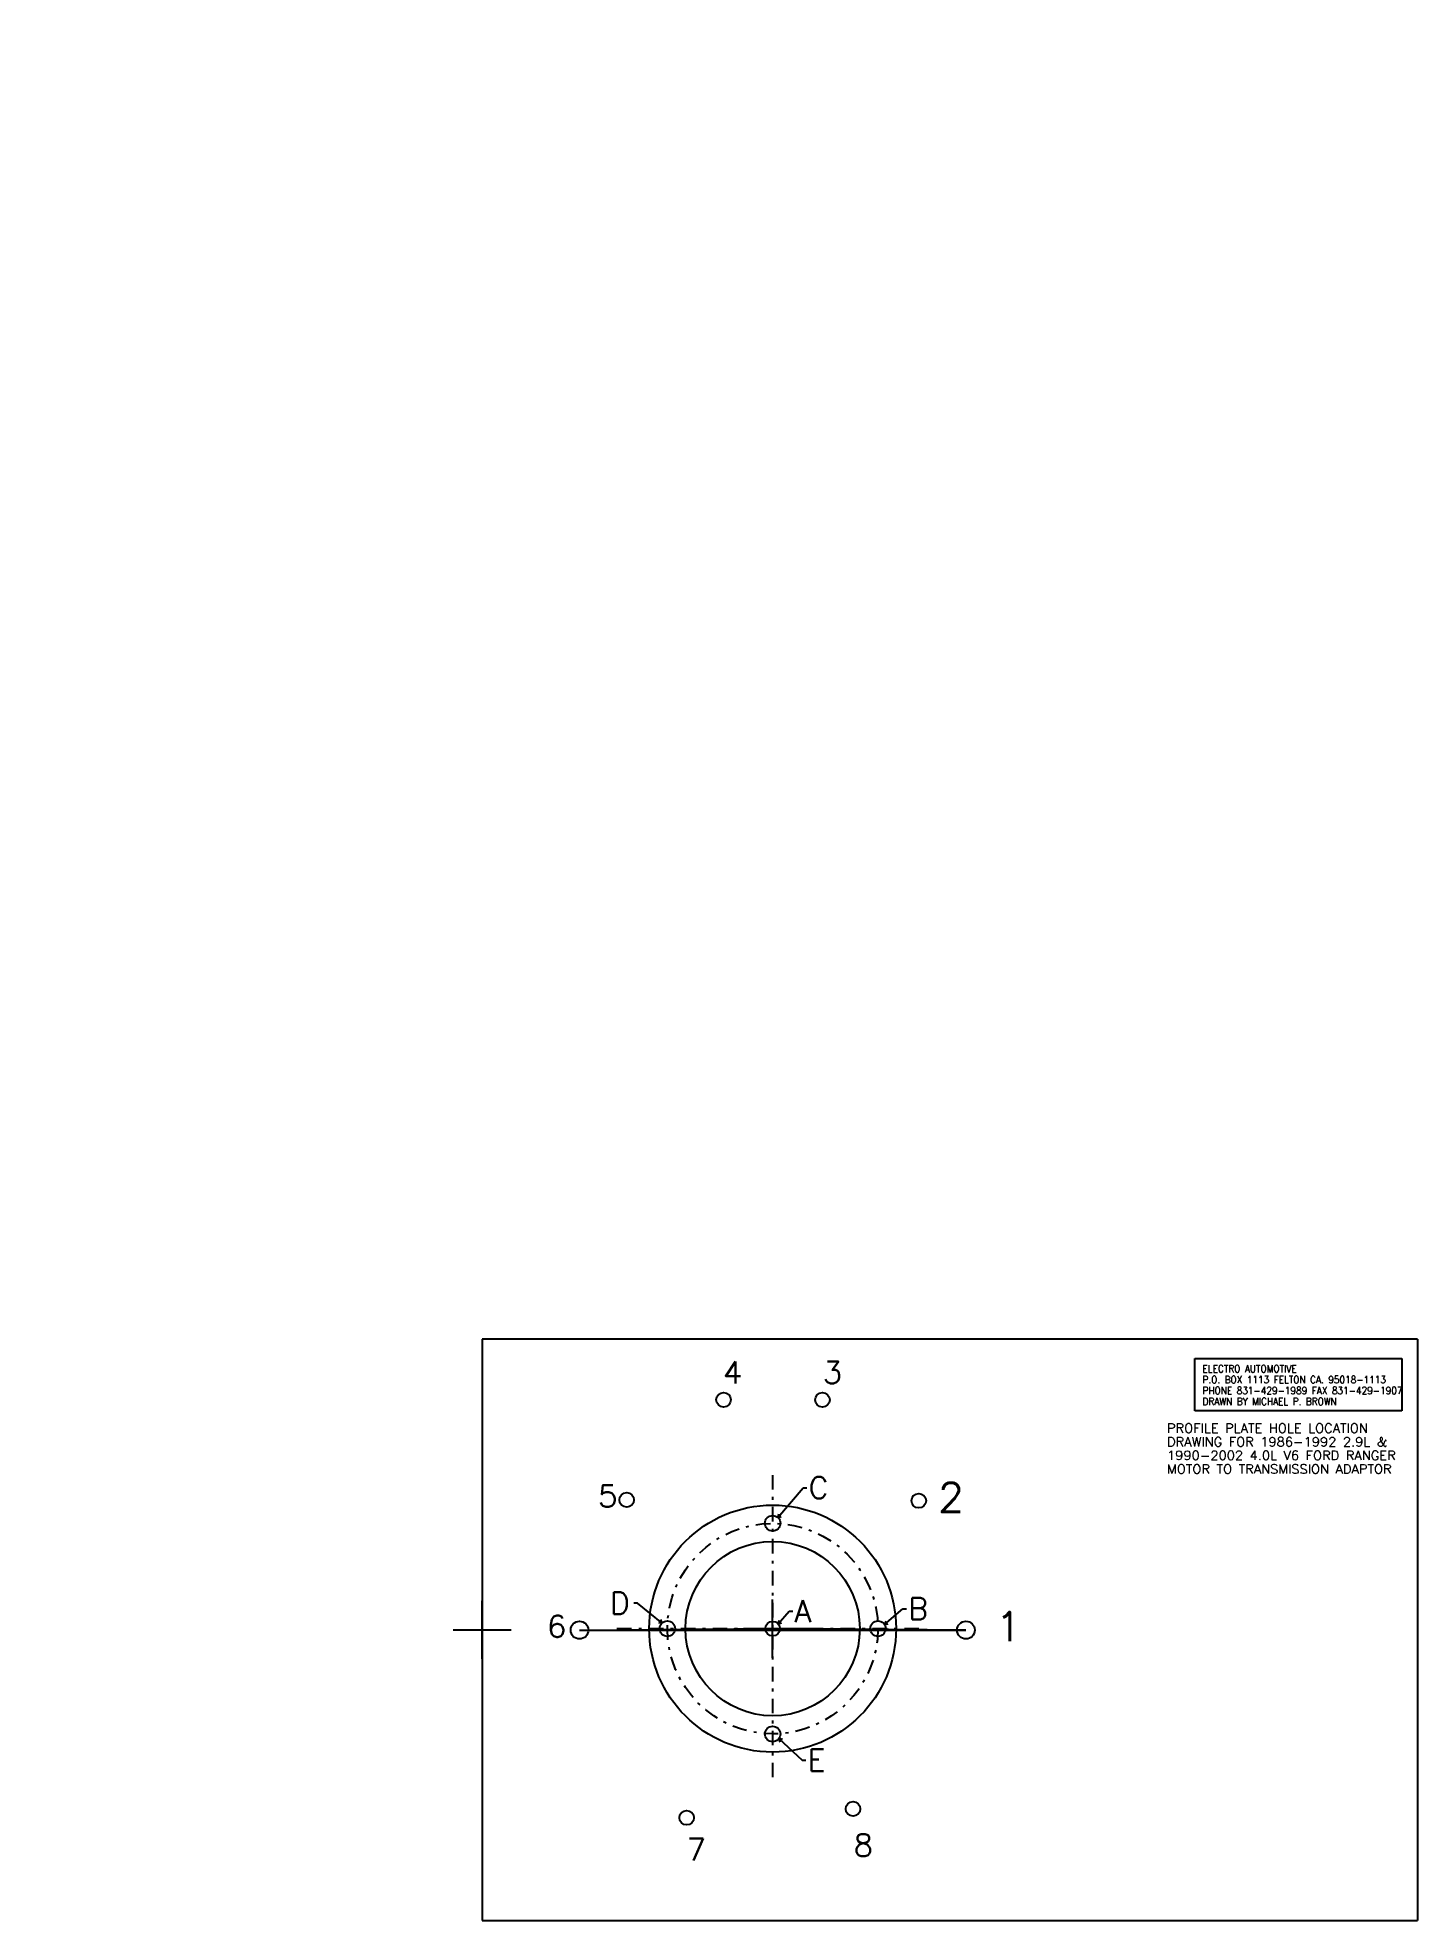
# Model space of a CAD drawing. Extents: x 0 to 47.5, y -64.8 to 0.
import ezdxf

# ---------------------------------------------------------------- set-up
doc = ezdxf.new("R2010")
doc.units = 0
doc.header["$PDMODE"] = 2
doc.linetypes.add('DASHDOT', pattern=[1, 0.5, -0.25, 0, -0.25])
for name, color, linetype in [('BORD2TO1', 11, 'CONTINUOUS'), ('DIMEN', 7, 'CONTINUOUS'), ('DOWTDOW', 11, 'CONTINUOUS'), ('HOLE2', 11, 'CONTINUOUS'), ('PLATCENT', 11, 'CONTINUOUS')]:
    doc.layers.add(name, color=color, linetype=linetype)
doc.styles.add('ENGINEER', font='ROMANS')
doc.dimstyles.get("Standard").update_dxf_attribs({"dimtxt": 2.5, "dimasz": 2.5, "dimexe": 1.25, "dimexo": 0.625, "dimtad": 1, "dimcen": 2.5, "dimazin": 3, "dimtfac": 1, "dimtmove": 0, "dimatfit": 3})

# ---------------------------------------------------------------- blocks, each defined once
blk = doc.blocks.new('*D0')
at = {"layer": 'DIMEN', "color": 11, "linetype": 'CONTINUOUS'}
for p, q in [((25.488607, -50.928864), (26.364281, -49.902439)), ((26.364281, -49.902439), (26.489281, -49.902439)), ((25.51132, -50.805943), (25.488607, -50.928864)), ((25.488607, -50.928864), (25.606415, -50.887074))]:
    blk.add_line(p, q, dxfattribs=at)
at = {"layer": 'DIMEN', "color": 11, "linetype": 'CONTINUOUS', "style": 'ENGINEER'}
blk.add_text('C', height=0.75, dxfattribs=at).set_placement((26.55228, -50.277439))
blk = doc.blocks.new('*D1')
at = {"layer": 'DIMEN', "color": 11, "linetype": 'CONTINUOUS'}
for p, q in [((25.500725, -54.588638), (25.876223, -54.147793)), ((25.876223, -54.147793), (26.001223, -54.147793)), ((25.52334, -54.465702), (25.500725, -54.588638)), ((25.500725, -54.588638), (25.6185, -54.546753))]:
    blk.add_line(p, q, dxfattribs=at)
at = {"layer": 'DIMEN', "color": 11, "linetype": 'CONTINUOUS', "style": 'ENGINEER'}
blk.add_text('A', height=0.75, dxfattribs=at).set_placement((26.064222, -54.522793))
blk = doc.blocks.new('*D2')
at = {"layer": 'DIMEN', "color": 11, "linetype": 'CONTINUOUS'}
for p, q in [((29.160469, -54.610016), (29.793629, -54.065517)), ((29.793629, -54.065517), (29.918629, -54.065517)), ((29.201794, -54.492046), (29.160469, -54.610016)), ((29.160469, -54.610016), (29.283298, -54.586819))]:
    blk.add_line(p, q, dxfattribs=at)
at = {"layer": 'DIMEN', "color": 11, "linetype": 'CONTINUOUS', "style": 'ENGINEER'}
blk.add_text('B', height=0.75, dxfattribs=at).set_placement((29.981628, -54.440517))
blk = doc.blocks.new('*D3')
at = {"layer": 'DIMEN', "color": 11, "linetype": 'CONTINUOUS'}
for p, q in [((20.653015, -53.873547), (20.528015, -53.873547)), ((21.503531, -54.556759), (20.653015, -53.873547)), ((21.379993, -54.537689), (21.503531, -54.556759)), ((21.503531, -54.556759), (21.458277, -54.440239))]:
    blk.add_line(p, q, dxfattribs=at)
at = {"layer": 'DIMEN', "color": 11, "linetype": 'CONTINUOUS', "style": 'ENGINEER'}
blk.add_text('D', height=0.75, dxfattribs=at).set_placement((19.715015, -54.248547))
blk = doc.blocks.new('*D4')
at = {"layer": 'DIMEN', "color": 11, "linetype": 'CONTINUOUS'}
for p, q in [((25.52459, -58.53196), (26.329256, -59.276218)), ((25.52459, -58.53196), (25.561623, -58.651348)), ((25.6465, -58.559582), (25.52459, -58.53196)), ((26.329256, -59.276218), (26.454256, -59.276218))]:
    blk.add_line(p, q, dxfattribs=at)
at = {"layer": 'DIMEN', "color": 11, "linetype": 'CONTINUOUS', "style": 'ENGINEER'}
blk.add_text('E', height=0.75, dxfattribs=at).set_placement((26.517256, -59.651218))

msp = doc.modelspace()

# ---------------------------------------------------------------- linework, layer by layer
at = {"layer": 'BORD2TO1', "color": 11, "linetype": 'CONTINUOUS'}
for p, q in [((47.510265, -44.788593), (15.310266, -44.788593)), ((15.310266, -44.788593), (15.310266, -64.788589)), ((47.510265, -44.788593), (47.510265, -64.788589)), ((15.310266, -64.788589), (47.510265, -64.788589))]:
    msp.add_line(p, q, dxfattribs=at)
msp.add_point((15.310265, -54.788593), dxfattribs=at)
at = {"layer": 'DIMEN', "color": 11, "linetype": 'CONTINUOUS'}
for p, q in [((39.846966, -45.455948), (46.97987, -45.455948)), ((39.846966, -47.25592), (39.846966, -45.455948)), ((46.97987, -45.455948), (46.97987, -47.25592)), ((46.97987, -47.25592), (39.846966, -47.25592))]:
    msp.add_line(p, q, dxfattribs=at)
at = {"layer": 'DOWTDOW', "color": 11, "linetype": 'CONTINUOUS'}
msp.add_line((18.659641, -54.80043), (31.964638, -54.80043), dxfattribs=at)
at = {"layer": 'HOLE2', "color": 11, "linetype": 'CONTINUOUS'}
for p, q in [((18.659641, -54.80043), (25.310139, -54.750431)), ((25.310139, -54.750431), (25.310139, -54.80043)), ((31.964638, -54.80043), (25.310139, -54.750431))]:
    msp.add_line(p, q, dxfattribs=at)
for centre, radius in [((23.619408, -46.87487), 0.25), ((27.024406, -46.876892), 0.25), ((20.283451, -50.319199), 0.25), ((30.340328, -50.347431), 0.25), ((18.659641, -54.80043), 0.304001), ((25.310139, -54.750431), 0.25), ((31.964638, -54.80043), 0.304001), ((28.077274, -60.95319), 0.25), ((22.348328, -61.25703), 0.25)]:
    msp.add_circle(centre, radius, dxfattribs=at)
msp.add_point((25.310139, -54.750431), dxfattribs=at)
at = {"layer": 'PLATCENT', "color": 11, "linetype": 'DASHDOT'}
for p, q in [((25.310139, -49.463608), (25.310139, -59.924236)), ((19.947861, -54.750431), (30.58662, -54.750431))]:
    msp.add_line(p, q, dxfattribs=at)
at = {"layer": 'PLATCENT', "color": 11, "linetype": 'CONTINUOUS'}
for centre, radius in [((25.310139, -54.750431), 4.25), ((25.310139, -51.125431), 0.265499), ((25.310139, -54.750431), 3), ((21.685139, -54.750431), 0.265499), ((28.935139, -54.750431), 0.265499), ((25.310139, -58.375431), 0.265499)]:
    msp.add_circle(centre, radius, dxfattribs=at)
at = {"layer": 'PLATCENT', "color": 11, "linetype": 'DASHDOT'}
msp.add_circle((25.310139, -54.750431), 3.625, dxfattribs=at)
at = {"layer": 'PLATCENT', "color": 11, "linetype": 'CONTINUOUS'}
msp.add_point((25.310139, -54.750431), dxfattribs=at)

# ---------------------------------------------------------------- texts
at = {"layer": 'DIMEN', "color": 11, "linetype": 'CONTINUOUS', "style": 'ENGINEER'}
for s, height, width, p in [('ELECTRO AUTOMOTIVE', 0.25, 0.9, (40.112461, -45.930939)), ('P.O. BOX 1113 FELTON CA. 95018-1113', 0.25, 0.9, (40.112461, -46.305939)), ('PHONE 831-429-1989 FAX 831-429-1907', 0.25, 0.9, (40.112461, -46.680939)), ('DRAWN BY MICHAEL P. BROWN', 0.25, 0.9, (40.112461, -47.055939)), ('PROFILE PLATE HOLE LOCATION', 0.313, 1.05, (38.889355, -48.007229)), ('DRAWING FOR 1986-1992 2.9L &', 0.313, 1.05, (38.889355, -48.47673)), ('MOTOR TO TRANSMISSION ADAPTOR', 0.313, 1.05, (38.889355, -49.415733)), ('1990-2002 4.0L V6 FORD RANGER', 0.313, 1.05, (38.889355, -48.946232))]:
    msp.add_text(s, height=height, dxfattribs=dict(at, width=width)).set_placement(p)
at = {"layer": 'HOLE2', "color": 11, "linetype": 'CONTINUOUS', "style": 'ENGINEER', "width": 1.05}
for s, height, p in [('4', 0.75, (23.592476, -46.309296)), ('3', 0.75, (27.031807, -46.309296)), ('5', 0.75, (19.29743, -50.557247)), ('2', 1, (31.001671, -50.733601)), ('6', 0.75, (17.538425, -55.045219)), ('1', 1, (32.977455, -55.176735)), ('7', 0.75, (22.348461, -62.726292)), ('8', 0.75, (28.092876, -62.575676))]:
    msp.add_text(s, height=height, dxfattribs=at).set_placement(p)

# ---------------------------------------------------------------- dimensions: what is measured, and where the dimension line sits
at = {"layer": 'DIMEN'}
for feature_location, offset, picture, middle in [((25.488607, -50.928864), (0.875674, 1.026425), '*D0', (26.851053, -49.331867)), ((25.500725, -54.588638), (0.375498, 0.440845), '*D1', (26.362545, -53.576836)), ((29.160469, -54.610016), (0.63316, 0.544499), '*D2', (30.362276, -53.576496)), ((21.503531, -54.556759), (-0.850516, 0.683212), '*D3', (20.068304, -53.403854)), ((25.52459, -58.53196), (0.804666, -0.744258), '*D4', (26.87985, -59.78548))]:
    dim = msp.add_ordinate_dim(feature_location=feature_location, offset=offset, dtype=0, origin=(0, 0), dimstyle='Standard', dxfattribs=at)
    dim.commit()
    dim.dimension.update_dxf_attribs({"geometry": picture, "text_midpoint": middle})

doc.saveas('drawing.dxf')
